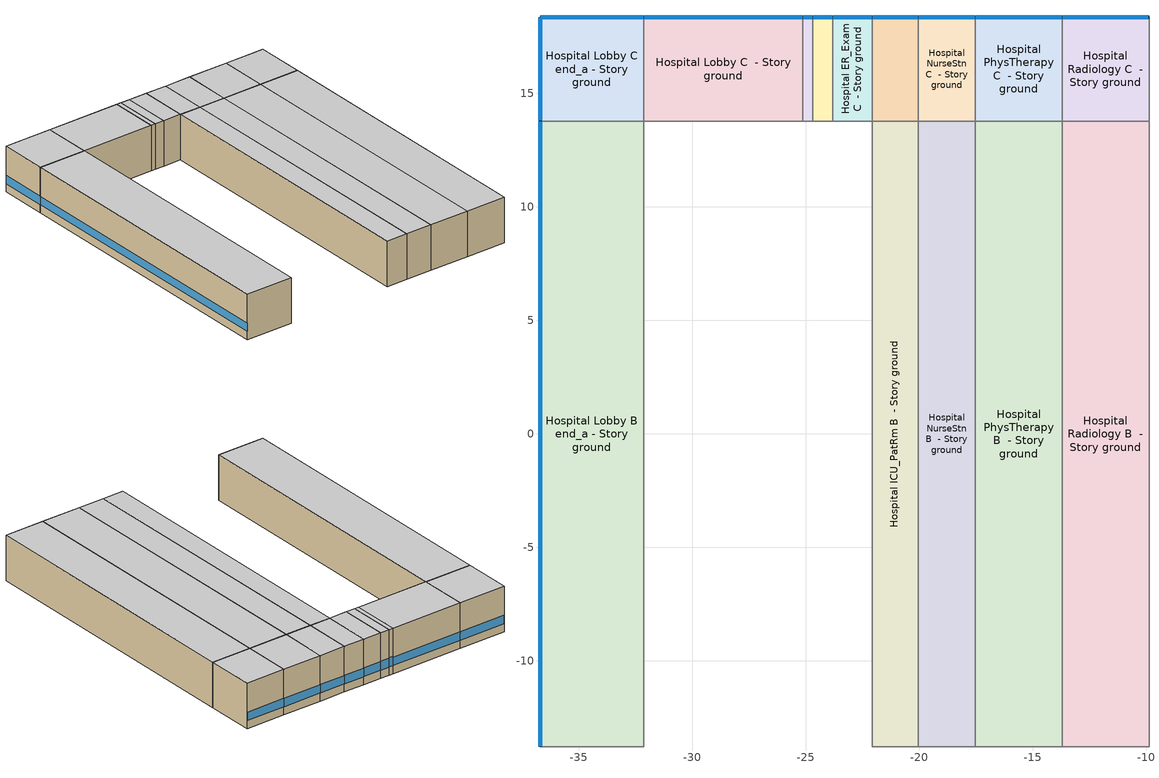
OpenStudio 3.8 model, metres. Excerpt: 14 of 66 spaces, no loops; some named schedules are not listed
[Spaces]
Hospital Lobby B end_a - Story ground
 floor ground (Foundation F 1.26W/m*K Perim 27.56m Area 126.0m2): -36.7,-13.78 -36.7,13.78 -32.13,13.78 -32.13,-13.78 z0
 wall outside (Hospital Lobby B end_a - Story ground Wall 1 c tbd): -36.7,13.78 -36.7,-13.78 z0:4.27
 wall to Hospital Lobby C end_a - Story ground: -32.13,13.78 -36.7,13.78 z0:4.27
 wall to Hospital Lobby B  - Story ground: -32.13,-13.78 -32.13,13.78 z0:4.27
 wall to Hospital Lobby A end_a - Story ground: -36.7,-13.78 -32.13,-13.78 z0:4.27
 window (Window U-0.91 SHGC 0.68): -36.7,13.75 -36.7,-13.75 z0.76:1.53
 ceiling adiabatic (Typical Interior Ceiling): -32.13,-13.78 -32.13,13.78 -36.7,13.78 -36.7,-13.78 z4.27
Hospital Lobby C end_a - Story ground
 floor ground (Foundation F 1.26W/m*K Perim 9.14m Area 20.9m2): -36.7,13.78 -36.7,18.35 -32.13,18.35 -32.13,13.78 z0
 wall outside (Hospital Lobby C end_a - Story ground Wall 1 c tbd): -36.7,18.35 -36.7,13.78 z0:4.27
 wall outside (Hospital Lobby C end_a - Story ground Wall 2 c tbd): -32.13,18.35 -36.7,18.35 z0:4.27
 wall to Hospital Lobby C  - Story ground: -32.13,13.78 -32.13,18.35 z0:4.27
 window (Window U-0.91 SHGC 0.68): -36.7,18.33 -36.7,13.8 / -32.16,18.35 -36.68,18.35 z0.76:1.54
 ceiling adiabatic (Typical Interior Ceiling): -32.13,13.78 -32.13,18.35 -36.7,18.35 -36.7,13.78 z4.27
Hospital Lobby C  - Story ground
 floor ground (Foundation F 1.26W/m*K Perim 7.0m Area 32.02m2): -32.13,13.78 -32.13,18.35 -25.13,18.35 -25.13,13.78 z0
 wall outside (Hospital Lobby C  - Story ground Wall 2 c tbd): -25.13,18.35 -32.13,18.35 z0:4.27
 wall to Hospital ER_Trauma C  - Story ground: -25.13,13.78 -25.13,18.35 z0:4.27
 wall to Hospital Lobby B  - Story ground: -32.13,13.78 -25.13,13.78 z0:4.27
 window (Window U-0.91 SHGC 0.68): -25.15,18.35 -32.11,18.35 z0.76:1.54
 ceiling adiabatic (Typical Interior Ceiling): -25.13,13.78 -25.13,18.35 -32.13,18.35 -32.13,13.78 z4.27
Hospital ER_Trauma C  - Story ground
 floor ground (Foundation F 1.26W/m*K Perim 0.44m Area 2.01m2): -25.13,13.78 -25.13,18.35 -24.69,18.35 -24.69,13.78 z0
 wall outside (Hospital ER_Trauma C  - Story ground Wall 2 c tbd): -24.69,18.35 -25.13,18.35 z0:4.27
 wall to Hospital ER_Triage C  - Story ground: -24.69,13.78 -24.69,18.35 z0:4.27
 wall to Hospital ER_Trauma B  - Story ground: -25.13,13.78 -24.69,13.78 z0:4.27
 window (Window U-0.91 SHGC 0.68): -24.71,18.35 -25.1,18.35 z0.76:1.63
 ceiling adiabatic (Typical Interior Ceiling): -24.69,13.78 -24.69,18.35 -25.13,18.35 -25.13,13.78 z4.27
Hospital ER_Triage C  - Story ground
 floor ground (Foundation F 1.26W/m*K Perim 0.88m Area 4.03m2): -24.69,13.78 -24.69,18.35 -23.81,18.35 -23.81,13.78 z0
 wall outside (Hospital ER_Triage C  - Story ground Wall 2 c tbd): -23.81,18.35 -24.69,18.35 z0:4.27
 wall to Hospital ER_Exam C  - Story ground: -23.81,13.78 -23.81,18.35 z0:4.27
 wall to Hospital ER_Triage B  - Story ground: -24.69,13.78 -23.81,13.78 z0:4.27
 window (Window U-0.91 SHGC 0.68): -23.83,18.35 -24.66,18.35 z0.76:1.58
 ceiling adiabatic (Typical Interior Ceiling): -23.81,13.78 -23.81,18.35 -24.69,18.35 -24.69,13.78 z4.27
Hospital ER_Exam C  - Story ground
 floor ground (Foundation F 1.26W/m*K Perim 1.74m Area 7.97m2): -23.81,13.78 -23.81,18.35 -22.06,18.35 -22.06,13.78 z0
 wall outside (Hospital ER_Exam C  - Story ground Wall 2 c tbd): -22.06,18.35 -23.81,18.35 z0:4.27
 wall to Hospital ICU_PatRm C  - Story ground: -22.06,13.78 -22.06,18.35 z0:4.27
 wall to Hospital ER_Exam B  - Story ground: -23.81,13.78 -22.06,13.78 z0:4.27
 window (Window U-0.91 SHGC 0.68): -22.09,18.35 -23.78,18.35 z0.76:1.55
 ceiling adiabatic (Typical Interior Ceiling): -22.06,13.78 -22.06,18.35 -23.81,18.35 -23.81,13.78 z4.27
Hospital ICU_PatRm B  - Story ground
 floor ground (Foundation F 1.26W/m*K Perim 0.0m Area 55.84m2): -22.06,-13.78 -22.06,13.78 -20.04,13.78 -20.04,-13.78 z0
 wall to Hospital ER_Exam B  - Story ground: -22.06,13.78 -22.06,-13.78 z0:4.27
 wall to Hospital ICU_PatRm C  - Story ground: -20.04,13.78 -22.06,13.78 z0:4.27
 wall to Hospital NurseStn B  - Story ground: -20.04,-13.78 -20.04,13.78 z0:4.27
 wall to Hospital ICU_PatRm A  - Story ground: -22.06,-13.78 -20.04,-13.78 z0:4.27
 ceiling adiabatic (Typical Interior Ceiling): -20.04,-13.78 -20.04,13.78 -22.06,13.78 -22.06,-13.78 z4.27
Hospital ICU_PatRm C  - Story ground
 floor ground (Foundation F 1.26W/m*K Perim 2.03m Area 9.26m2): -22.06,13.78 -22.06,18.35 -20.04,18.35 -20.04,13.78 z0
 wall outside (Hospital ICU_PatRm C  - Story ground Wall 2 c tbd): -20.04,18.35 -22.06,18.35 z0:4.27
 wall to Hospital NurseStn C  - Story ground: -20.04,13.78 -20.04,18.35 z0:4.27
 window (Window U-0.91 SHGC 0.68): -20.06,18.35 -22.04,18.35 z0.76:1.55
 ceiling adiabatic (Typical Interior Ceiling): -20.04,13.78 -20.04,18.35 -22.06,18.35 -22.06,13.78 z4.27
Hospital NurseStn B  - Story ground
 floor ground (Foundation F 1.26W/m*K Perim 0.0m Area 69.19m2): -20.04,-13.78 -20.04,13.78 -17.53,13.78 -17.53,-13.78 z0
 wall to Hospital NurseStn C  - Story ground: -17.53,13.78 -20.04,13.78 z0:4.27
 wall to Hospital PhysTherapy B  - Story ground: -17.53,-13.78 -17.53,13.78 z0:4.27
 wall to Hospital NurseStn A  - Story ground: -20.04,-13.78 -17.53,-13.78 z0:4.27
 ceiling adiabatic (Typical Interior Ceiling): -17.53,-13.78 -17.53,13.78 -20.04,13.78 -20.04,-13.78 z4.27
Hospital NurseStn C  - Story ground
 floor ground (Foundation F 1.26W/m*K Perim 2.51m Area 11.48m2): -20.04,13.78 -20.04,18.35 -17.53,18.35 -17.53,13.78 z0
 wall outside (Hospital NurseStn C  - Story ground Wall 2 c tbd): -17.53,18.35 -20.04,18.35 z0:4.27
 wall to Hospital PhysTherapy C  - Story ground: -17.53,13.78 -17.53,18.35 z0:4.27
 window (Window U-0.91 SHGC 0.68): -17.55,18.35 -20.01,18.35 z0.76:1.55
 ceiling adiabatic (Typical Interior Ceiling): -17.53,13.78 -17.53,18.35 -20.04,18.35 -20.04,13.78 z4.27
Hospital PhysTherapy B  - Story ground
 floor ground (Foundation F 1.26W/m*K Perim 0.0m Area 105.36m2): -17.53,-13.78 -17.53,13.78 -13.7,13.78 -13.7,-13.78 z0
 wall to Hospital PhysTherapy C  - Story ground: -13.7,13.78 -17.53,13.78 z0:4.27
 wall to Hospital Radiology B  - Story ground: -13.7,-13.78 -13.7,13.78 z0:4.27
 wall to Hospital PhysTherapy A  - Story ground: -17.53,-13.78 -13.7,-13.78 z0:4.27
 ceiling adiabatic (Typical Interior Ceiling): -13.7,-13.78 -13.7,13.78 -17.53,13.78 -17.53,-13.78 z4.27
Hospital PhysTherapy C  - Story ground
 floor ground (Foundation F 1.26W/m*K Perim 3.82m Area 17.48m2): -17.53,13.78 -17.53,18.35 -13.7,18.35 -13.7,13.78 z0
 wall outside (Hospital PhysTherapy C  - Story ground Wall 2 c tbd): -13.7,18.35 -17.53,18.35 z0:4.27
 wall to Hospital Radiology C  - Story ground: -13.7,13.78 -13.7,18.35 z0:4.27
 window (Window U-0.91 SHGC 0.68): -13.73,18.35 -17.5,18.35 z0.76:1.54
 ceiling adiabatic (Typical Interior Ceiling): -13.7,13.78 -13.7,18.35 -17.53,18.35 -17.53,13.78 z4.27
Hospital Radiology B  - Story ground
 floor ground (Foundation F 1.26W/m*K Perim 0.0m Area 105.36m2): -13.7,-13.78 -13.7,13.78 -9.88,13.78 -9.88,-13.78 z0
 wall to Hospital Radiology C  - Story ground: -9.88,13.78 -13.7,13.78 z0:4.27
 wall to Hospital Lab B  - Story ground: -9.88,-13.78 -9.88,13.78 z0:4.27
 wall to Hospital Radiology A  - Story ground: -13.7,-13.78 -9.88,-13.78 z0:4.27
 ceiling adiabatic (Typical Interior Ceiling): -9.88,-13.78 -9.88,13.78 -13.7,13.78 -13.7,-13.78 z4.27
Hospital Radiology C  - Story ground
 floor ground (Foundation F 1.26W/m*K Perim 3.82m Area 17.48m2): -13.7,13.78 -13.7,18.35 -9.88,18.35 -9.88,13.78 z0
 wall outside (Hospital Radiology C  - Story ground Wall 2 c tbd): -9.88,18.35 -13.7,18.35 z0:4.27
 wall to Hospital Lab C  - Story ground: -9.88,13.78 -9.88,18.35 z0:4.27
 window (Window U-0.91 SHGC 0.68): -9.9,18.35 -13.68,18.35 z0.76:1.54
 ceiling adiabatic (Typical Interior Ceiling): -9.88,13.78 -9.88,18.35 -13.7,18.35 -13.7,13.78 z4.27
[Building]
ComStock DOE Ref Pre-1980|Hospital: North Axis {deg}=135; Default Construction Set=ComStock DOE Ref Pre-1980 - Hospital - ASHRAE 169-2013-3A; Default Schedule Set=Building Default Schedule Set; Standards Building Type=Hospital
[Site]
Hattiesburg Laurel_MS_USA: Latitude {deg}=31.47; Longitude {deg}=-89.34; Time Zone {hr}=-6; Elevation {m}=91; Terrain=City
[Site:WaterMainsTemperature]
Calculation Method=Correlation; Annual Average Outdoor Air Temperature {C}=18.6708; Maximum Difference In Monthly Average Outdoor Air Temperatures {deltaC}=21
[SizingPeriod:DesignDay] Barometric Pressure {Pa}=100237; Rain Indicator=No; Snow Indicator=No; Day of Month=21; Daylight Saving Time Indicator=No; Humidity Condition Type=Wetbulb; Dry-Bulb Temperature Range Modifier Type=DefaultMultipliers
Name | Maximum Dry-Bulb Temperature {C} | Daily Dry-Bulb Temperature Range {deltaC} | Wind Speed {m/s} | Wind Direction {deg} | Month | Day Type | Wetbulb or DewPoint at Maximum Dry-Bulb {C} | Solar Model Indicator | ASHRAE Clear Sky Optical Depth for Beam Irradiance | ASHRAE Clear Sky Optical Depth for Diffuse Irradiance | Sky Clearness
Hattiesburg Laurel Ann Clg .4% Condns DB=>MWB 1 | 35.9 | 11 | 2.2 | 20 | 7 | SummerDesignDay | 24.3 | ASHRAETau | 0.452 | 2.206
Hattiesburg Laurel Ann Clg .4% Condns WB=>MDB 1 | 32.1 | 11 | 2.2 | 20 | 7 | SummerDesignDay | 25.8 | ASHRAETau | 0.452 | 2.206
Hattiesburg Laurel Ann Htg 99.6% Condns DB 1 | -3.8 | 0 | 1.6 | 330 | 1 | WinterDesignDay | -3.8 | ASHRAEClearSky |  |  | 0
Hattiesburg Laurel August .4% Condns DB=>MCWB 1 | 37.5 | 11.2 | 2.2 | 20 | 8 | SummerDesignDay | 24.2 | ASHRAETau | 0.424 | 2.319
[ClimateZones]
Climate Zone Institution Name 1=ASHRAE; Climate Zone Document Name 1=ANSI/ASHRAE Standard 169; Climate Zone Document Year 1=2006; Climate Zone Value 1=ASHRAE 169-2013-3A
[Site:GroundTemperature:FCfactorMethod]
January Ground Temperature {C}=20.71; February Ground Temperature {C}=11.31; March Ground Temperature {C}=10.49; April Ground Temperature {C}=5.84; May Ground Temperature {C}=16.07; June Ground Temperature {C}=14.69; July Ground Temperature {C}=16.35; August Ground Temperature {C}=23.89; September Ground Temperature {C}=26.43; October Ground Temperature {C}=26.84; November Ground Temperature {C}=25.9; December Ground Temperature {C}=25.53
[Construction:FfactorGroundFloor] F-Factor {W/m-K}=1.26344
Name | Area {m2} | PerimeterExposed {m}
Foundation F 1.26W/m*K Perim 3.82m Area 17.48m2 | 17.4793 | 3.82311
Foundation F 1.26W/m*K Perim 0.0m Area 105.36m2 | 105.36 | 0
Foundation F 1.26W/m*K Perim 2.51m Area 11.48m2 | 11.4783 | 2.51057
Foundation F 1.26W/m*K Perim 2.03m Area 9.26m2 | 9.26321 | 2.02607
Foundation F 1.26W/m*K Perim 0.0m Area 55.84m2 | 55.8361 | 0
Foundation F 1.26W/m*K Perim 0.44m Area 2.01m2 | 2.01374 | 0.440451
Foundation F 1.26W/m*K Perim 9.14m Area 20.9m2 | 20.9032 | 9.144
Foundation F 1.26W/m*K Perim 27.56m Area 126.0m2 | 125.999 | 27.5588
Foundation F 1.26W/m*K Perim 1.74m Area 7.97m2 | 7.97442 | 1.74419
Foundation F 1.26W/m*K Perim 7.0m Area 32.02m2 | 32.018 | 7.00305
Foundation F 1.26W/m*K Perim 0.88m Area 4.03m2 | 4.02748 | 0.880902
Foundation F 1.26W/m*K Perim 0.0m Area 69.19m2 | 69.1883 | 0
[DefaultConstructionSet]
ComStock DOE Ref Pre-1980 - Hospital - ASHRAE 169-2013-3A: Default Exterior Surface Constructions=Default Surface Constructions 1; Default Interior Surface Constructions=Default Surface Constructions 2; Default Ground Contact Surface Constructions=Default Surface Constructions 3; Default Exterior SubSurface Constructions=Default Sub Surface Constructions 1; Default Interior SubSurface Constructions=Default Sub Surface Constructions 2; Interior Partition Construction=Typical Interior Partition
[DefaultSurfaceConstructions]
Name | Floor Construction | Wall Construction | Roof Ceiling Construction
Default Surface Constructions 1 | Typical Insulated Exterior Mass Floor | Typical Insulated Wood Framed Exterior Wall R-4.44 | Typical IEAD Roof R-10.0
Default Surface Constructions 2 | Typical Interior Floor | Typical Interior Wall | Typical Interior Ceiling
Default Surface Constructions 3 | Typical Insulated Carpeted 6in Slab Floor | Typical Insulated Basement Mass Wall
[Construction]
Typical Insulated Exterior Mass Floor: 4 in. Normalweight Concrete Floor, Typical Carpet Pad
Typical IEAD Roof R-10.0: Roof Membrane, Typical Insulation R-8.88, Metal Roof Surface
Typical Interior Floor: 100mm Normalweight concrete floor, CP02 CARPET PAD
Typical Interior Wall: G01 13mm gypsum board, G01 13mm gypsum board
Typical Interior Ceiling: CP02 CARPET PAD, 100mm Normalweight concrete floor
Typical Insulated Carpeted 6in Slab Floor: 6 in. Normalweight Concrete Floor, Typical Carpet Pad
Typical Insulated Basement Mass Wall: 8 in. Concrete Block Basement Wall
U 1.22 SHGC 0.54 Simple Glazing: U 1.22 SHGC 0.54 Simple Glazing
Typical Insulated Metal Door: F08 Metal surface, Typical Insulation R-2.27
U 0.88 SHGC 0.16 Sgl Ref-A-L Clr 6mm: REF A CLEAR LO 6MM
Typical Overhead Door: Typical Insulation R-2.27
Typical Interior Window: Clear 3mm
Typical Interior Door; Typical Interior Partition: G05 25mm wood
Typical Insulated Wood Framed Exterior Wall R-4.44: 25mm Stucco, 5/8 in. Gypsum Board, Typical Insulation R-2.27, 5/8 in. Gypsum Board
InteriorFurnishings: Std Wood 6inch
Window U-0.91 SHGC 0.68: Simple Glazing Single - No LowE - Clear - Wood
Hospital ER_Exam C  - Story ground Wall 2 c tbd: 25mm Stucco, 5/8 in. Gypsum Board, Hospital ER_Exam C  - Story ground Wall 2 m tbd, 5/8 in. Gypsum Board
Hospital ER_Trauma C  - Story ground Wall 2 c tbd: 25mm Stucco, 5/8 in. Gypsum Board, Hospital ER_Trauma C  - Story ground Wall 2 m tbd, 5/8 in. Gypsum Board
Hospital ER_Triage C  - Story ground Wall 2 c tbd: 25mm Stucco, 5/8 in. Gypsum Board, Hospital ER_Triage C  - Story ground Wall 2 m tbd, 5/8 in. Gypsum Board
Hospital ICU_PatRm C  - Story ground Wall 2 c tbd: 25mm Stucco, 5/8 in. Gypsum Board, Hospital ICU_PatRm C  - Story ground Wall 2 m tbd, 5/8 in. Gypsum Board
Hospital Lobby B end_a - Story ground Wall 1 c tbd: 25mm Stucco, 5/8 in. Gypsum Board, Hospital Lobby B end_a - Story ground Wall 1 m tbd, 5/8 in. Gypsum Board
Hospital Lobby C  - Story ground Wall 2 c tbd: 25mm Stucco, 5/8 in. Gypsum Board, Hospital Lobby C  - Story ground Wall 2 m tbd, 5/8 in. Gypsum Board
Hospital Lobby C end_a - Story ground Wall 1 c tbd: 25mm Stucco, 5/8 in. Gypsum Board, Hospital Lobby C end_a - Story ground Wall 1 m tbd, 5/8 in. Gypsum Board
Hospital Lobby C end_a - Story ground Wall 2 c tbd: 25mm Stucco, 5/8 in. Gypsum Board, Hospital Lobby C end_a - Story ground Wall 2 m tbd, 5/8 in. Gypsum Board
Hospital NurseStn C  - Story ground Wall 2 c tbd: 25mm Stucco, 5/8 in. Gypsum Board, Hospital NurseStn C  - Story ground Wall 2 m tbd, 5/8 in. Gypsum Board
Hospital PhysTherapy C  - Story ground Wall 2 c tbd: 25mm Stucco, 5/8 in. Gypsum Board, Hospital PhysTherapy C  - Story ground Wall 2 m tbd, 5/8 in. Gypsum Board
Hospital Radiology C  - Story ground Wall 2 c tbd: 25mm Stucco, 5/8 in. Gypsum Board, Hospital Radiology C  - Story ground Wall 2 m tbd, 5/8 in. Gypsum Board
[Material] Thermal Absorptance=0.9
Name | Roughness | Thickness {m} | Conductivity {W/m-K} | Density {kg/m3} | Specific Heat {J/kg-K} | Solar Absorptance | Visible Absorptance
4 in. Normalweight Concrete Floor | MediumRough | 0.1016 | 2.31 | 2322 | 832 | 0.7 | 0.7
Roof Membrane | VeryRough | 0.0095 | 0.16 | 1121.29 | 1460 | 0.7 | 0.7
Metal Roof Surface; F08 Metal surface | Smooth | 0.0008 | 45.28 | 7824 | 500 | 0.7 | 0.7
100mm Normalweight concrete floor | MediumRough | 0.1016 | 2.31045 | 2322 | 832.557 | 0.7 | 0.7
G01 13mm gypsum board | Smooth | 0.0127 | 0.160031 | 800.001 | 1090.73 | 0.7 | 0.5
6 in. Normalweight Concrete Floor | MediumRough | 0.1524 | 2.31 | 2322 | 832 | 0.7 | 0.7
8 in. Concrete Block Basement Wall | MediumRough | 0.2032 | 1.326 | 1842 | 912 | 0.7 | 0.7
G05 25mm wood | MediumSmooth | 0.0254 | 0.15 | 608 | 1630 | 0.5 | 0.5
25mm Stucco | Smooth | 0.0254 | 0.72 | 1856 | 840 | 0.7 | 0.7
5/8 in. Gypsum Board | MediumSmooth | 0.0159 | 0.16 | 800 | 1090 | 0.7 | 0.7
Std Wood 6inch | MediumSmooth | 0.15 | 0.12 | 540 | 1210 | 0.7 | 0.7
[Material:NoMass] Roughness=Smooth; Thermal Absorptance=0.9; Solar Absorptance=0.7
Name | Thermal Resistance {m2-K/W} | Visible Absorptance
Typical Carpet Pad; CP02 CARPET PAD | 0.21648 | 0.8
Typical Insulation R-8.88 | 1.56434 | 0.7
Typical Insulation R-2.27 | 0.39899 | 0.7
Hospital ER_Exam C  - Story ground Wall 2 m tbd | 0.356993 | 0.7
Hospital ER_Trauma C  - Story ground Wall 2 m tbd | 0.331796 | 0.7
Hospital ER_Triage C  - Story ground Wall 2 m tbd | 0.348792 | 0.7
Hospital ICU_PatRm C  - Story ground Wall 2 m tbd | 0.358146 | 0.7
Hospital Lobby B end_a - Story ground Wall 1 m tbd | 0.364701 | 0.7
Hospital Lobby C  - Story ground Wall 2 m tbd | 0.363182 | 0.7
Hospital Lobby C end_a - Story ground Wall 1 m tbd; Hospital Lobby C end_a - Story ground Wall 2 m tbd | 0.362096 | 0.7
Hospital NurseStn C  - Story ground Wall 2 m tbd | 0.359519 | 0.7
Hospital PhysTherapy C  - Story ground Wall 2 m tbd; Hospital Radiology C  - Story ground Wall 2 m tbd | 0.361483 | 0.7
[DefaultSubSurfaceConstructions]
Name | Fixed Window Construction | Operable Window Construction | Door Construction | Glass Door Construction | Overhead Door Construction | Tubular Daylight Dome Construction | Tubular Daylight Diffuser Construction
Default Sub Surface Constructions 1 | U 1.22 SHGC 0.54 Simple Glazing | U 1.22 SHGC 0.54 Simple Glazing | Typical Insulated Metal Door | U 0.88 SHGC 0.16 Sgl Ref-A-L Clr 6mm | Typical Overhead Door | Typical Interior Window | Typical Interior Window
Default Sub Surface Constructions 2 | Typical Interior Window | Typical Interior Window | Typical Interior Door
[WindowMaterial:SimpleGlazingSystem]
Name | U-Factor {W/m2-K} | Solar Heat Gain Coefficient | Visible Transmittance
U 1.22 SHGC 0.54 Simple Glazing | 6.92748 | 0.54 | 0.81
Simple Glazing Single - No LowE - Clear - Wood | 5.16722 | 0.683 | 0.723
[WindowMaterial:Glazing] Optical Data Type=SpectralAverage; Infrared Transmittance at Normal Incidence=0; Front Side Infrared Hemispherical Emissivity=0.84; Conductivity {W/m-K}=0.9; Dirt Correction Factor for Solar and Visible Transmittance=1; Solar Diffusing=No
Name | Thickness {m} | Solar Transmittance at Normal Incidence | Front Side Solar Reflectance at Normal Incidence | Back Side Solar Reflectance at Normal Incidence | Visible Transmittance at Normal Incidence | Front Side Visible Reflectance at Normal Incidence | Back Side Visible Reflectance at Normal Incidence | Back Side Infrared Hemispherical Emissivity
REF A CLEAR LO 6MM | 0.006 | 0.066 | 0.341 | 0.493 | 0.08 | 0.41 | 0.37 | 0.4
Clear 3mm | 0.003 | 0.837 | 0.075 | 0.075 | 0.898 | 0.081 | 0.081 | 0.84
[SpaceType] Standards Building Type=Hospital
Name | Default Schedule Set | Design Specification Outdoor Air Object | Standards Space Type
Hospital ER_Trauma - ComStock DOE Ref Pre-1980 | Hospital ER_Trauma Schedule Set | Hospital ER_Trauma Ventilation | ER_Trauma
Hospital ER_Triage - ComStock DOE Ref Pre-1980 | Hospital ER_Triage Schedule Set | Hospital ER_Triage Ventilation | ER_Triage
Hospital ER_Exam - ComStock DOE Ref Pre-1980 | Hospital ER_Exam Schedule Set | Hospital ER_Exam Ventilation | ER_Exam
Hospital ICU_PatRm - ComStock DOE Ref Pre-1980 | Hospital ICU_PatRm Schedule Set | Hospital ICU_PatRm Ventilation | ICU_PatRm
Hospital PhysTherapy - ComStock DOE Ref Pre-1980 | Hospital PhysTherapy Schedule Set | Hospital PhysTherapy Ventilation | PhysTherapy
Hospital Radiology - ComStock DOE Ref Pre-1980 | Hospital Radiology Schedule Set | Hospital Radiology Ventilation | Radiology
Hospital Lobby - ComStock DOE Ref Pre-1980 | Hospital Lobby Schedule Set | Hospital Lobby Ventilation | Lobby
Hospital NurseStn - ComStock DOE Ref Pre-1980 | Hospital NurseStn Schedule Set | Hospital NurseStn Ventilation | NurseStn
[BuildingStory]
Story ground: Nominal Z Coordinate {m}=0; Nominal Floor to Floor Height {m}=4.2672
[Space] Building Story=Story ground
Name | Space Type | Thermal Zone
Hospital Lobby B end_a - Story ground | Hospital Lobby - ComStock DOE Ref Pre-1980 | Zone Hospital Lobby B end_a - Story ground
Hospital Lobby C end_a - Story ground | Hospital Lobby - ComStock DOE Ref Pre-1980 | Zone Hospital Lobby C end_a - Story ground
Hospital Lobby C  - Story ground | Hospital Lobby - ComStock DOE Ref Pre-1980 | Zone Hospital Lobby C  - Story ground
Hospital ER_Trauma C  - Story ground | Hospital ER_Trauma - ComStock DOE Ref Pre-1980 | Zone Hospital ER_Trauma C  - Story ground
Hospital ER_Triage C  - Story ground | Hospital ER_Triage - ComStock DOE Ref Pre-1980 | Zone Hospital ER_Triage C  - Story ground
Hospital ER_Exam C  - Story ground | Hospital ER_Exam - ComStock DOE Ref Pre-1980 | Zone Hospital ER_Exam C  - Story ground
Hospital ICU_PatRm B  - Story ground | Hospital ICU_PatRm - ComStock DOE Ref Pre-1980 | Zone Hospital ICU_PatRm B  - Story ground
Hospital ICU_PatRm C  - Story ground | Hospital ICU_PatRm - ComStock DOE Ref Pre-1980 | Zone Hospital ICU_PatRm C  - Story ground
Hospital NurseStn B  - Story ground | Hospital NurseStn - ComStock DOE Ref Pre-1980 | Zone Hospital NurseStn B  - Story ground
Hospital NurseStn C  - Story ground | Hospital NurseStn - ComStock DOE Ref Pre-1980 | Zone Hospital NurseStn C  - Story ground
Hospital PhysTherapy B  - Story ground | Hospital PhysTherapy - ComStock DOE Ref Pre-1980 | Zone Hospital PhysTherapy B  - Story ground
Hospital PhysTherapy C  - Story ground | Hospital PhysTherapy - ComStock DOE Ref Pre-1980 | Zone Hospital PhysTherapy C  - Story ground
Hospital Radiology B  - Story ground | Hospital Radiology - ComStock DOE Ref Pre-1980 | Zone Hospital Radiology B  - Story ground
Hospital Radiology C  - Story ground | Hospital Radiology - ComStock DOE Ref Pre-1980 | Zone Hospital Radiology C  - Story ground
[ThermalZone] Multiplier=1; Use Ideal Air Loads=No
Name | Thermostat
Zone Hospital Lobby B end_a - Story ground | Hospital Lobby - ComStock DOE Ref Pre-1980 Thermostat 3
Zone Hospital Lobby C end_a - Story ground | Hospital Lobby - ComStock DOE Ref Pre-1980 Thermostat 5
Zone Hospital Lobby C  - Story ground | Hospital Lobby - ComStock DOE Ref Pre-1980 Thermostat 4
Zone Hospital ER_Trauma C  - Story ground | Hospital ER_Trauma - ComStock DOE Ref Pre-1980 Thermostat 2
Zone Hospital ER_Triage C  - Story ground | Hospital ER_Triage - ComStock DOE Ref Pre-1980 Thermostat 2
Zone Hospital ER_Exam C  - Story ground | Hospital ER_Exam - ComStock DOE Ref Pre-1980 Thermostat 2
Zone Hospital ICU_PatRm B  - Story ground | Hospital ICU_PatRm - ComStock DOE Ref Pre-1980 Thermostat 1
Zone Hospital ICU_PatRm C  - Story ground | Hospital ICU_PatRm - ComStock DOE Ref Pre-1980 Thermostat 2
Zone Hospital NurseStn B  - Story ground | Hospital NurseStn - ComStock DOE Ref Pre-1980 Thermostat 3
Zone Hospital NurseStn C  - Story ground | Hospital NurseStn - ComStock DOE Ref Pre-1980 Thermostat 6
Zone Hospital PhysTherapy B  - Story ground | Hospital PhysTherapy - ComStock DOE Ref Pre-1980 Thermostat 1
Zone Hospital PhysTherapy C  - Story ground | Hospital PhysTherapy - ComStock DOE Ref Pre-1980 Thermostat 2
Zone Hospital Radiology B  - Story ground | Hospital Radiology - ComStock DOE Ref Pre-1980 Thermostat 1
Zone Hospital Radiology C  - Story ground | Hospital Radiology - ComStock DOE Ref Pre-1980 Thermostat 2
[People:Definition] Number of People Calculation Method=People/Area; Fraction Radiant=0.3
Name | People per Space Floor Area {person/m2}
Hospital ER_Exam People Definition; Hospital ER_Trauma People Definition; Hospital ER_Triage People Definition | 0.215278
Hospital ICU_PatRm People Definition; Hospital PhysTherapy People Definition; Hospital Radiology People Definition | 0.0538196
Hospital Lobby People Definition; Hospital NurseStn People Definition | 0.0768543
[People] Work Efficiency Schedule=Work Efficiency Schedule; Clothing Insulation Schedule=Clothing Schedule; Air Velocity Schedule=Air Velocity Schedule; Multiplier=1
Name | People Definition | Space or SpaceType
Hospital ER_Exam People | Hospital ER_Exam People Definition | Hospital ER_Exam - ComStock DOE Ref Pre-1980
Hospital ER_Trauma People | Hospital ER_Trauma People Definition | Hospital ER_Trauma - ComStock DOE Ref Pre-1980
Hospital ER_Triage People | Hospital ER_Triage People Definition | Hospital ER_Triage - ComStock DOE Ref Pre-1980
Hospital ICU_PatRm People | Hospital ICU_PatRm People Definition | Hospital ICU_PatRm - ComStock DOE Ref Pre-1980
Hospital Lobby People | Hospital Lobby People Definition | Hospital Lobby - ComStock DOE Ref Pre-1980
Hospital NurseStn People | Hospital NurseStn People Definition | Hospital NurseStn - ComStock DOE Ref Pre-1980
Hospital PhysTherapy People | Hospital PhysTherapy People Definition | Hospital PhysTherapy - ComStock DOE Ref Pre-1980
Hospital Radiology People | Hospital Radiology People Definition | Hospital Radiology - ComStock DOE Ref Pre-1980
[Lights:Definition] Design Level Calculation Method=Watts/Area; Fraction Visible=0.2; Return Air Fraction=0
Name | Watts per Space Floor Area {W/m2} | Fraction Radiant
Hospital NurseStn - ComStock DOE Ref Pre-1980 General Lights Definition | 4.15206 | 0.365
Hospital NurseStn - ComStock DOE Ref Pre-1980 Task Lights Definition | 1.16653 | 0.165
Hospital Lobby - ComStock DOE Ref Pre-1980 General Lights Definition | 1.56432 | 0.365
Hospital Lobby - ComStock DOE Ref Pre-1980 Task Lights Definition | 0.169063 | 0.165
Hospital Lobby - ComStock DOE Ref Pre-1980 Wall Wash Lights Definition | 0.477528 | 0.165
Hospital PhysTherapy - ComStock DOE Ref Pre-1980 General Lights Definition | 5.53608 | 0.365
Hospital PhysTherapy - ComStock DOE Ref Pre-1980 Task Lights Definition | 1.52901 | 0.165
Hospital ER_Triage - ComStock DOE Ref Pre-1980 General Lights Definition; Hospital ER_Exam - ComStock DOE Ref Pre-1980 General Lights Definition; Hospital ER_Trauma - ComStock DOE Ref Pre-1980 General Lights Definition | 9.84262 | 0.365
Hospital ER_Triage - ComStock DOE Ref Pre-1980 Task Lights Definition; Hospital ER_Exam - ComStock DOE Ref Pre-1980 Task Lights Definition; Hospital ER_Trauma - ComStock DOE Ref Pre-1980 Task Lights Definition | 0.00226133 | 0.165
Hospital ICU_PatRm - ComStock DOE Ref Pre-1980 General Lights Definition | 1.91699 | 0.365
Hospital ICU_PatRm - ComStock DOE Ref Pre-1980 Task Lights Definition | 2.6242 | 0.165
Hospital Radiology - ComStock DOE Ref Pre-1980 General Lights Definition | 4.13804 | 0.365
[DesignSpecification:OutdoorAir] Outdoor Air Method=Sum
Name | Outdoor Air Flow per Floor Area {m3/s-m2} | Outdoor Air Flow per Person {m3/s-person}
Hospital ER_Exam Ventilation; Hospital ER_Trauma Ventilation; Hospital ER_Triage Ventilation; Hospital ICU_PatRm Ventilation; Hospital PhysTherapy Ventilation | 0.0023876
Hospital Lobby Ventilation; Hospital NurseStn Ventilation |  | 0.00943895
Hospital Radiology Ventilation | 0.003556
[DefaultScheduleSet]
Name | Number of People Schedule | People Activity Level Schedule | Lighting Schedule | Electric Equipment Schedule | Infiltration Schedule | Hours of Operation Schedule
Hospital ER_Exam Schedule Set; Hospital ER_Trauma Schedule Set; Hospital ER_Triage Schedule Set; Hospital ICU_PatRm Schedule Set | Hospital Critical Occ | Hospital Activity | Hospital Critical Light | Hospital Critical Equip | Hospital Infil Quarter On
Hospital Lobby Schedule Set; Hospital NurseStn Schedule Set; Hospital PhysTherapy Schedule Set; Hospital Radiology Schedule Set | Hospital Bldg Occ | Hospital Activity | Hospital Admin Light | Hospital Admin Equipment | Hospital Infil Quarter On
Building Default Schedule Set |  |  |  |  |  | Building Hours of Operation NonResidential
[ElectricEquipment:Definition] Design Level Calculation Method=Watts/Area; Fraction Latent=0; Fraction Radiant=0.5; Fraction Lost=0
Name | Watts per Space Floor Area {W/m2}
Hospital ER_Exam Elec Equip Definition; Hospital PhysTherapy Elec Equip Definition | 16.1459
Hospital ER_Trauma Elec Equip Definition | 43.0556
Hospital ER_Triage Elec Equip Definition | 28.7396
Hospital ICU_PatRm Elec Equip Definition | 28.9549
Hospital Lobby Elec Equip Definition | 1.07639
Hospital NurseStn Elec Equip Definition | 11.1945
Hospital Radiology Elec Equip Definition | 53.0661
[ElectricEquipment]
Name | Electric Equipment Definition | Space or SpaceType
Hospital ER_Exam Elec Equip | Hospital ER_Exam Elec Equip Definition | Hospital ER_Exam - ComStock DOE Ref Pre-1980
Hospital ER_Trauma Elec Equip | Hospital ER_Trauma Elec Equip Definition | Hospital ER_Trauma - ComStock DOE Ref Pre-1980
Hospital ER_Triage Elec Equip | Hospital ER_Triage Elec Equip Definition | Hospital ER_Triage - ComStock DOE Ref Pre-1980
Hospital ICU_PatRm Elec Equip | Hospital ICU_PatRm Elec Equip Definition | Hospital ICU_PatRm - ComStock DOE Ref Pre-1980
Hospital Lobby Elec Equip | Hospital Lobby Elec Equip Definition | Hospital Lobby - ComStock DOE Ref Pre-1980
Hospital NurseStn Elec Equip | Hospital NurseStn Elec Equip Definition | Hospital NurseStn - ComStock DOE Ref Pre-1980
Hospital PhysTherapy Elec Equip | Hospital PhysTherapy Elec Equip Definition | Hospital PhysTherapy - ComStock DOE Ref Pre-1980
Hospital Radiology Elec Equip | Hospital Radiology Elec Equip Definition | Hospital Radiology - ComStock DOE Ref Pre-1980
[Exterior:Lights:Definition]
Name | Design Level {W}
Parking Areas and Drives Def (W/ft^2) | 0.0276385
Building Facades Def (W/ft^2) | 0.15
Main Entries Def (W/ft) | 30
Other Doors Def (W/ft) | 20
Emergency Canopies Def (W/ft^2) | 0.5
[Exterior:Lights] Schedule=Always On Discrete; Control Option=AstronomicalClock
Name | Exterior Lights Definition | Multiplier
Parking Areas and Drives | Parking Areas and Drives Def (W/ft^2) | 34981.7
Building Facades | Building Facades Def (W/ft^2) | 10114.9
Main Entries | Main Entries Def (W/ft) | 46.4
Other Doors | Other Doors Def (W/ft) | 44.08
Emergency Canopies | Emergency Canopies Def (W/ft^2) | 720
[ThermostatSetpoint:DualSetpoint]
Name | Heating Setpoint Temperature Schedule | Cooling Setpoint Temperature Schedule
Hospital ER_Exam - ComStock DOE Ref Pre-1980 Thermostat 2; Hospital ER_Trauma - ComStock DOE Ref Pre-1980 Thermostat 2; Hospital ER_Triage - ComStock DOE Ref Pre-1980 Thermostat 2; Hospital ICU_PatRm - ComStock DOE Ref Pre-1980 Thermostat 1; Hospital ICU_PatRm - ComStock DOE Ref Pre-1980 Thermostat 2 | Hospital Critical HtgSetp | Hospital Critical HtgSetp
Hospital Lobby - ComStock DOE Ref Pre-1980 Thermostat 3; Hospital Lobby - ComStock DOE Ref Pre-1980 Thermostat 4; Hospital Lobby - ComStock DOE Ref Pre-1980 Thermostat 5; Hospital NurseStn - ComStock DOE Ref Pre-1980 Thermostat 3; Hospital NurseStn - ComStock DOE Ref Pre-1980 Thermostat 6; Hospital PhysTherapy - ComStock DOE Ref Pre-1980 Thermostat 1; Hospital PhysTherapy - ComStock DOE Ref Pre-1980 Thermostat 2; Hospital Radiology - ComStock DOE Ref Pre-1980 Thermostat 1; Hospital Radiology - ComStock DOE Ref Pre-1980 Thermostat 2 | Hospital Bldg HtgSetp | Hospital Bldg ClgSetp
[InternalMass:Definition]
Internal Mass Definition 1: Construction=InteriorFurnishings; Design Level Calculation Method=SurfaceArea/Area; Surface Area per Space Floor Area=2
[InternalMass] Internal Mass Definition=Internal Mass Definition 1; Multiplier=1
Name | Space or SpaceType
Hospital Radiology C  - Story ground Mass | Hospital Radiology C  - Story ground
Hospital Radiology B  - Story ground Mass | Hospital Radiology B  - Story ground
Hospital NurseStn C  - Story ground Mass | Hospital NurseStn C  - Story ground
Hospital ICU_PatRm C  - Story ground Mass | Hospital ICU_PatRm C  - Story ground
Hospital ICU_PatRm B  - Story ground Mass | Hospital ICU_PatRm B  - Story ground
Hospital ER_Trauma C  - Story ground Mass | Hospital ER_Trauma C  - Story ground
Hospital Lobby B end_a - Story ground Mass | Hospital Lobby B end_a - Story ground
Hospital Lobby C end_a - Story ground Mass | Hospital Lobby C end_a - Story ground
Hospital ER_Exam C  - Story ground Mass | Hospital ER_Exam C  - Story ground
Hospital Lobby C  - Story ground Mass | Hospital Lobby C  - Story ground
Hospital PhysTherapy C  - Story ground Mass | Hospital PhysTherapy C  - Story ground
Hospital ER_Triage C  - Story ground Mass | Hospital ER_Triage C  - Story ground
Hospital NurseStn B  - Story ground Mass | Hospital NurseStn B  - Story ground
Hospital PhysTherapy B  - Story ground Mass | Hospital PhysTherapy B  - Story ground
[Lights] Fraction Replaceable=1
Name | Lights Definition | Space or SpaceType
Hospital NurseStn - ComStock DOE Ref Pre-1980 General Lighting | Hospital NurseStn - ComStock DOE Ref Pre-1980 General Lights Definition | Hospital NurseStn - ComStock DOE Ref Pre-1980
Hospital NurseStn - ComStock DOE Ref Pre-1980 Task Lighting | Hospital NurseStn - ComStock DOE Ref Pre-1980 Task Lights Definition | Hospital NurseStn - ComStock DOE Ref Pre-1980
Hospital Lobby - ComStock DOE Ref Pre-1980 General Lighting | Hospital Lobby - ComStock DOE Ref Pre-1980 General Lights Definition | Hospital Lobby - ComStock DOE Ref Pre-1980
Hospital Lobby - ComStock DOE Ref Pre-1980 Task Lighting | Hospital Lobby - ComStock DOE Ref Pre-1980 Task Lights Definition | Hospital Lobby - ComStock DOE Ref Pre-1980
Hospital Lobby - ComStock DOE Ref Pre-1980 Wall Wash Lighting | Hospital Lobby - ComStock DOE Ref Pre-1980 Wall Wash Lights Definition | Hospital Lobby - ComStock DOE Ref Pre-1980
Hospital PhysTherapy - ComStock DOE Ref Pre-1980 General Lighting | Hospital PhysTherapy - ComStock DOE Ref Pre-1980 General Lights Definition | Hospital PhysTherapy - ComStock DOE Ref Pre-1980
Hospital PhysTherapy - ComStock DOE Ref Pre-1980 Task Lighting | Hospital PhysTherapy - ComStock DOE Ref Pre-1980 Task Lights Definition | Hospital PhysTherapy - ComStock DOE Ref Pre-1980
Hospital ER_Triage - ComStock DOE Ref Pre-1980 General Lighting | Hospital ER_Triage - ComStock DOE Ref Pre-1980 General Lights Definition | Hospital ER_Triage - ComStock DOE Ref Pre-1980
Hospital ER_Triage - ComStock DOE Ref Pre-1980 Task Lighting | Hospital ER_Triage - ComStock DOE Ref Pre-1980 Task Lights Definition | Hospital ER_Triage - ComStock DOE Ref Pre-1980
Hospital ICU_PatRm - ComStock DOE Ref Pre-1980 General Lighting | Hospital ICU_PatRm - ComStock DOE Ref Pre-1980 General Lights Definition | Hospital ICU_PatRm - ComStock DOE Ref Pre-1980
Hospital ICU_PatRm - ComStock DOE Ref Pre-1980 Task Lighting | Hospital ICU_PatRm - ComStock DOE Ref Pre-1980 Task Lights Definition | Hospital ICU_PatRm - ComStock DOE Ref Pre-1980
Hospital ER_Exam - ComStock DOE Ref Pre-1980 General Lighting | Hospital ER_Exam - ComStock DOE Ref Pre-1980 General Lights Definition | Hospital ER_Exam - ComStock DOE Ref Pre-1980
Hospital ER_Exam - ComStock DOE Ref Pre-1980 Task Lighting | Hospital ER_Exam - ComStock DOE Ref Pre-1980 Task Lights Definition | Hospital ER_Exam - ComStock DOE Ref Pre-1980
Hospital Radiology - ComStock DOE Ref Pre-1980 General Lighting | Hospital Radiology - ComStock DOE Ref Pre-1980 General Lights Definition | Hospital Radiology - ComStock DOE Ref Pre-1980
Hospital ER_Trauma - ComStock DOE Ref Pre-1980 General Lighting | Hospital ER_Trauma - ComStock DOE Ref Pre-1980 General Lights Definition | Hospital ER_Trauma - ComStock DOE Ref Pre-1980
Hospital ER_Trauma - ComStock DOE Ref Pre-1980 Task Lighting | Hospital ER_Trauma - ComStock DOE Ref Pre-1980 Task Lights Definition | Hospital ER_Trauma - ComStock DOE Ref Pre-1980
[SpaceInfiltration:DesignFlowRate] Design Flow Rate Calculation Method=Flow/ExteriorArea; Flow per Exterior Surface Area {m3/s-m2}=0.00123985; Constant Term Coefficient=0.061; Temperature Term Coefficient=0.0021; Velocity Term Coefficient=0; Velocity Squared Term Coefficient=0.0098
Name | Space or SpaceType | Schedule
Hospital Radiology C  - Story ground HVAC On Infiltration | Hospital Radiology C  - Story ground | Infiltration HVAC On Schedule
Hospital Radiology C  - Story ground HVAC Off Infiltration | Hospital Radiology C  - Story ground | Infiltration HVAC Off Schedule
Hospital NurseStn C  - Story ground HVAC On Infiltration | Hospital NurseStn C  - Story ground | Infiltration HVAC On Schedule
Hospital NurseStn C  - Story ground HVAC Off Infiltration | Hospital NurseStn C  - Story ground | Infiltration HVAC Off Schedule
Hospital ICU_PatRm C  - Story ground HVAC On Infiltration | Hospital ICU_PatRm C  - Story ground | Infiltration HVAC On Schedule
Hospital ICU_PatRm C  - Story ground HVAC Off Infiltration | Hospital ICU_PatRm C  - Story ground | Infiltration HVAC Off Schedule
Hospital ER_Trauma C  - Story ground HVAC On Infiltration | Hospital ER_Trauma C  - Story ground | Infiltration HVAC On Schedule
Hospital ER_Trauma C  - Story ground HVAC Off Infiltration | Hospital ER_Trauma C  - Story ground | Infiltration HVAC Off Schedule
Hospital Lobby B end_a - Story ground HVAC On Infiltration | Hospital Lobby B end_a - Story ground | Infiltration HVAC On Schedule
Hospital Lobby B end_a - Story ground HVAC Off Infiltration | Hospital Lobby B end_a - Story ground | Infiltration HVAC Off Schedule
Hospital Lobby C end_a - Story ground HVAC On Infiltration | Hospital Lobby C end_a - Story ground | Infiltration HVAC On Schedule
Hospital Lobby C end_a - Story ground HVAC Off Infiltration | Hospital Lobby C end_a - Story ground | Infiltration HVAC Off Schedule
Hospital ER_Exam C  - Story ground HVAC On Infiltration | Hospital ER_Exam C  - Story ground | Infiltration HVAC On Schedule
Hospital ER_Exam C  - Story ground HVAC Off Infiltration | Hospital ER_Exam C  - Story ground | Infiltration HVAC Off Schedule
Hospital Lobby C  - Story ground HVAC On Infiltration | Hospital Lobby C  - Story ground | Infiltration HVAC On Schedule
Hospital Lobby C  - Story ground HVAC Off Infiltration | Hospital Lobby C  - Story ground | Infiltration HVAC Off Schedule
Hospital PhysTherapy C  - Story ground HVAC On Infiltration | Hospital PhysTherapy C  - Story ground | Infiltration HVAC On Schedule
Hospital PhysTherapy C  - Story ground HVAC Off Infiltration | Hospital PhysTherapy C  - Story ground | Infiltration HVAC Off Schedule
Hospital ER_Triage C  - Story ground HVAC On Infiltration | Hospital ER_Triage C  - Story ground | Infiltration HVAC On Schedule
Hospital ER_Triage C  - Story ground HVAC Off Infiltration | Hospital ER_Triage C  - Story ground | Infiltration HVAC Off Schedule
[Schedule:Ruleset]
Name | Default Day Schedule | Summer Design Day Schedule | Winter Design Day Schedule
Clothing Schedule | Clothing Schedule Default Winter Clothes
Air Velocity Schedule | Air Velocity Schedule Default
Work Efficiency Schedule | Work Efficiency Schedule Default
Hospital Critical Occ | Hospital Critical Occ Default | Hospital Critical Occ Summer Design Day | Hospital Critical Occ Winter Design Day
Hospital Activity | Hospital Activity Default | Hospital Activity Summer Design Day | Hospital Activity Winter Design Day
Hospital Admin Light | Hospital Admin Light Default | Hospital Admin Light Summer Design Day | Hospital Admin Light Winter Design Day
Hospital Admin Equipment | Hospital Admin Equipment Default | Hospital Admin Equipment Summer Design Day | Hospital Admin Equipment Winter Design Day
Hospital Infil Quarter On | Hospital Infil Quarter On Default | Hospital Infil Quarter On Summer Design Day | Hospital Infil Quarter On Winter Design Day
Hospital Critical Light | Hospital Critical Light Default | Hospital Critical Light Summer Design Day | Hospital Critical Light Winter Design Day
Hospital Critical Equip | Hospital Critical Equip Default | Hospital Critical Equip Summer Design Day | Hospital Critical Equip Winter Design Day
Hospital Bldg Occ | Hospital Bldg Occ Default | Hospital Bldg Occ Summer Design Day | Hospital Bldg Occ Winter Design Day
Hospital Bldg HtgSetp | Hospital Bldg HtgSetp Default | Hospital Bldg HtgSetp Summer Design Day | Hospital Bldg HtgSetp Winter Design Day
Hospital Bldg ClgSetp | Hospital Bldg ClgSetp Default | Hospital Bldg ClgSetp Summer Design Day | Hospital Bldg ClgSetp Winter Design Day
Hospital Critical HtgSetp | Hospital Critical HtgSetp Default | Hospital Critical HtgSetp Summer Design Day | Hospital Critical HtgSetp Winter Design Day
Building Hours of Operation NonResidential | Building Hours of Operation NonResidential Default | Building Hours of Operation NonResidential Summer Design Day | Building Hours of Operation NonResidential Winter Design Day
Infiltration HVAC On Schedule | 54 Zone VAV Occ Sch Default 1 | 54 Zone VAV Occ Sch Summer Design Day 1 | 54 Zone VAV Occ Sch Winter Design Day 1
Infiltration HVAC Off Schedule | Infiltration HVAC Off Schedule Default Day Schedule | Infiltration HVAC Off Schedule Summer Design Day Schedule 1 | Infiltration HVAC Off Schedule Winter Design Day Schedule 1
[Schedule:Day]
Clothing Schedule Summer Clothes: 24, 0, 0.5
Hospital Activity Default: No, 17, 45, 120, 24, 0, 120
Hospital Activity Winter Design Day; Hospital Activity Summer Design Day: No, 24, 0, 120
Hospital Admin Light Default: No, 5, 45, 0.1, 6, 0, 0.125, 6, 15, 0.15, 6, 30, 0.175, 6, 45, 0.2, 7, 0, 0.225, 7, 15, 0.25, 7, 30, 0.275, 7, 45, 0.3, 8, 15, 0.3, 8, 30, 0.375, 8, 45, 0.45, 9, 0, 0.525, 9, 15, 0.6, 9, 30, 0.675, 9, 45, 0.75, 10, 0, 0.825, 10, 15, 0.9, 14, 30, 0.9, 14, 45, 0.54, 15, 0, 0.48, 15, 15, 0.42, 15, 30, 0.36, 15, 45, 0.3, 16, 15, 0.3, 16, 30, 0.25, 16, 45, 0.2, 17, 0, 0.15, 17, 15, 0.1, 24, 0, 0.1
Hospital Admin Light Winter Design Day; Hospital Admin Light Summer Design Day: No, 4, 0, 0.1, 6, 0, 0.3, 7, 0, 0.6, 18, 0, 0.9, 21, 0, 0.6, 23, 0, 0.3, 24, 0, 0.1
Hospital Admin Light Sat Day: No, 11, 30, 0.1, 11, 45, 0.118182, 12, 0, 0.136364, 12, 15, 0.154545, 12, 30, 0.172727, 12, 45, 0.190909, 13, 0, 0.209091, 13, 15, 0.227273, 13, 30, 0.245455, 13, 45, 0.263636, 14, 0, 0.281818, 14, 15, 0.3, 14, 30, 0.286667, 14, 45, 0.273333, 15, 0, 0.26, 15, 15, 0.246667, 15, 30, 0.233333, 15, 45, 0.22, 16, 0, 0.206667, 16, 15, 0.193333, 16, 30, 0.18, 16, 45, 0.166667, 17, 0, 0.153333, 17, 15, 0.14, 17, 30, 0.126667, 17, 45, 0.113333, 18, 0, 0.1, 24, 0, 0.1
Hospital Admin Light Sun Day: No, 14, 0, 0.05, 18, 0, 0.1, 24, 0, 0.05
Hospital Admin Equipment Default; Hospital Admin Equipment Default|WntrDsn|SmrDsn|Sun|Sat Day: No, 5, 45, 0.3, 6, 0, 0.325, 6, 15, 0.35, 6, 30, 0.375, 6, 45, 0.4, 7, 0, 0.425, 7, 15, 0.45, 7, 30, 0.475, 7, 45, 0.5, 8, 0, 0.5625, 8, 15, 0.625, 8, 30, 0.6875, 8, 45, 0.75, 9, 0, 0.8125, 9, 15, 0.875, 9, 30, 0.9375, 9, 45, 1, 15, 0, 1, 24, 0, 0.3
Hospital Admin Equipment Winter Design Day; Hospital Admin Equipment Summer Design Day: No, 4, 0, 0.3, 6, 0, 0.5, 18, 0, 1, 20, 0, 0.5, 24, 0, 0.3
Hospital Admin Equipment Sat Day: No, 0, 15, 0.613043, 0, 30, 0.617391, 0, 45, 0.621739, 1, 0, 0.626087, 1, 15, 0.630435, 1, 30, 0.634783, 1, 45, 0.63913, 2, 0, 0.643478, 2, 15, 0.647826, 2, 30, 0.652174, 2, 45, 0.656522, 3, 0, 0.66087, 3, 15, 0.665217, 3, 30, 0.669565, 3, 45, 0.673913, 4, 0, 0.678261, 4, 15, 0.682609, 4, 30, 0.686957, 4, 45, 0.691304, 5, 0, 0.695652, 5, 15, 0.7, 5, 30, 0.704348, 5, 45, 0.708696, 6, 0, 0.713043, 6, 15, 0.717391, 6, 30, 0.721739, 6, 45, 0.726087, 7, 0, 0.730435, 7, 15, 0.734783, 7, 30, 0.73913, 7, 45, 0.743478, 8, 0, 0.747826, 8, 15, 0.752174, 8, 30, 0.756522, 8, 45, 0.76087, 9, 0, 0.765217, 9, 15, 0.769565, 9, 30, 0.773913, 9, 45, 0.778261, 10, 0, 0.782609, 10, 15, 0.786957, 10, 30, 0.791304, 10, 45, 0.795652, 11, 0, 0.8, 11, 15, 0.781481, 11, 30, 0.762963, 11, 45, 0.744444, 12, 0, 0.725926, 12, 15, 0.707407, 12, 30, 0.688889, 12, 45, 0.67037, 13, 0, 0.651852, 13, 15, 0.633333, 13, 30, 0.614815, 13, 45, 0.596296, 14, 0, 0.577778, 14, 15, 0.559259, 14, 30, 0.540741, 14, 45, 0.522222, 15, 0, 0.503704, 15, 15, 0.485185, 15, 30, 0.466667, 15, 45, 0.448148, 16, 0, 0.42963, 16, 15, 0.411111, 16, 30, 0.392593, 16, 45, 0.374074, 17, 0, 0.355556, 17, 15, 0.337037, 17, 30, 0.318519, 17, 45, 0.3, 18, 0, 0.504348, 18, 15, 0.508696, 18, 30, 0.513043, 18, 45, 0.517391, 19, 0, 0.521739, 19, 15, 0.526087, 19, 30, 0.530435, 19, 45, 0.534783, 20, 0, 0.53913, 20, 15, 0.543478, 20, 30, 0.547826, 20, 45, 0.552174, 21, 0, 0.556522, 21, 15, 0.56087, 21, 30, 0.565217, 21, 45, 0.569565, 22, 0, 0.573913, 22, 15, 0.578261, 22, 30, 0.582609, 22, 45, 0.586957, 23, 0, 0.591304, 23, 15, 0.595652, 23, 30, 0.6, 23, 45, 0.604348, 24, 0, 0.608696
Hospital Admin Equipment Sun Day: No, 14, 0, 0.3, 18, 0, 0.5, 24, 0, 0.3
Hospital Infil Quarter On Default|Sun|Sat Day: No, 24, 0, 0.25
Hospital Bldg Occ Default: No, 5, 45, 0.05, 6, 0, 0.06875, 6, 15, 0.0875, 6, 30, 0.10625, 6, 45, 0.125, 7, 0, 0.14375, 7, 15, 0.1625, 7, 30, 0.18125, 7, 45, 0.2, 8, 15, 0.2, 8, 30, 0.275, 8, 45, 0.35, 9, 0, 0.425, 9, 15, 0.5, 9, 30, 0.6, 9, 45, 0.7, 10, 0, 0.8, 10, 15, 0.9, 15, 0, 0.9, 15, 15, 0.178571, 15, 30, 0.157143, 15, 45, 0.135714, 16, 0, 0.114286, 16, 15, 0.0928571, 16, 30, 0.0714286, 16, 45, 0.05, 24, 0, 0.05
Hospital Bldg Occ Summer Design Day: No, 4, 0, 0.05, 6, 0, 0.2, 7, 0, 0.5, 18, 0, 0.9, 20, 0, 0.5, 22, 0, 0.2, 24, 0, 0.05
Hospital Bldg Occ Winter Design Day: No, 7, 0, 0.05, 9, 0, 0.2, 15, 0, 0.3, 20, 0, 0.2, 24, 0, 0.05
Hospital Bldg HtgSetp Default: No, 6, 45, 18.3, 15, 45, 21.1, 24, 0, 18.3
Hospital Bldg HtgSetp Summer Design Day: No, 5, 0, 18.3, 18, 0, 21.1, 24, 0, 18.3
Hospital Bldg HtgSetp Winter Design Day: No, 7, 0, 18.3, 15, 0, 21.1, 24, 0, 18.3
Hospital Bldg ClgSetp Default: No, 6, 45, 25, 15, 45, 22.2, 24, 0, 25
Hospital Bldg ClgSetp Summer Design Day: No, 5, 0, 25, 18, 0, 22.2, 24, 0, 25
Hospital Bldg ClgSetp Winter Design Day: No, 7, 0, 25, 15, 0, 22.2, 24, 0, 25
Hospital Critical HtgSetp Default: No, 15, 45, 21.1, 24, 0, 21.1
Hospital Critical HtgSetp Winter Design Day; Hospital Critical HtgSetp Summer Design Day: No, 24, 0, 21.1
Building Hours of Operation NonResidential Default: 6, 45, 0, 15, 45, 1, 24, 0, 0
Building Hours of Operation NonResidential Winter Design Day; Building Hours of Operation NonResidential Summer Design Day; 54 Zone VAV Occ Sch Default 1; 54 Zone VAV Occ Sch Summer Design Day 1; 54 Zone VAV Occ Sch Winter Design Day 1: 24, 0, 1
Hospital Critical Occ Default|WntrDsn|SmrDsn|Sun|Sat Day 1; Hospital Critical Occ Default|WntrDsn|SmrDsn|Sun|Sat Day 2: No, 9, 0, 0.4, 9, 15, 0.43125, 9, 30, 0.4625, 9, 45, 0.49375, 10, 0, 0.525, 10, 15, 0.55625, 10, 30, 0.5875, 10, 45, 0.61875, 11, 0, 0.65, 11, 15, 0.68125, 11, 30, 0.7125, 11, 45, 0.74375, 12, 0, 0.775, 12, 15, 0.80625, 12, 30, 0.8375, 12, 45, 0.86875, 13, 0, 0.9, 13, 15, 0.883333, 13, 30, 0.866667, 13, 45, 0.85, 14, 0, 0.833333, 14, 15, 0.816667, 14, 30, 0.8, 14, 45, 0.783333, 15, 0, 0.766667, 15, 15, 0.75, 15, 30, 0.733333, 15, 45, 0.716667, 16, 0, 0.7, 16, 15, 0.683333, 16, 30, 0.666667, 16, 45, 0.65, 17, 0, 0.622222, 17, 15, 0.594444, 17, 30, 0.566667, 17, 45, 0.538889, 18, 0, 0.511111, 18, 15, 0.483333, 18, 30, 0.455556, 18, 45, 0.427778, 19, 0, 0.4, 24, 0, 0.4
Hospital Critical Light Default|WntrDsn|SmrDsn|Sun|Sat Day 1; Hospital Critical Light Default|WntrDsn|SmrDsn|Sun|Sat Day 2: No, 9, 0, 0.5, 9, 15, 0.525, 9, 30, 0.55, 9, 45, 0.575, 10, 0, 0.6, 10, 15, 0.625, 10, 30, 0.65, 10, 45, 0.675, 11, 0, 0.7, 11, 15, 0.725, 11, 30, 0.75, 11, 45, 0.775, 12, 0, 0.8, 12, 15, 0.825, 12, 30, 0.85, 12, 45, 0.875, 13, 0, 0.9, 13, 15, 0.886667, 13, 30, 0.873333, 13, 45, 0.86, 14, 0, 0.846667, 14, 15, 0.833333, 14, 30, 0.82, 14, 45, 0.806667, 15, 0, 0.793333, 15, 15, 0.78, 15, 30, 0.766667, 15, 45, 0.753333, 16, 0, 0.74, 16, 15, 0.726667, 16, 30, 0.713333, 16, 45, 0.7, 17, 0, 0.677778, 17, 15, 0.655556, 17, 30, 0.633333, 17, 45, 0.611111, 18, 0, 0.588889, 18, 15, 0.566667, 18, 30, 0.544444, 18, 45, 0.522222, 19, 0, 0.5, 24, 0, 0.5
Hospital Critical Equip Default|SmrDsn|Sun|Sat Day 1; Hospital Critical Equip Default|SmrDsn|Sun|Sat Day 2: No, 10, 0, 0.5, 10, 15, 0.53125, 10, 30, 0.5625, 10, 45, 0.59375, 11, 0, 0.625, 11, 15, 0.65625, 11, 30, 0.6875, 11, 45, 0.71875, 12, 0, 0.75, 12, 15, 0.78125, 12, 30, 0.8125, 12, 45, 0.84375, 13, 0, 0.875, 13, 15, 0.90625, 13, 30, 0.9375, 13, 45, 0.96875, 14, 0, 1, 17, 45, 1, 24, 0, 0.5
Infiltration HVAC Off Schedule Default Day Schedule; Infiltration HVAC Off Schedule Summer Design Day Schedule 1; Infiltration HVAC Off Schedule Winter Design Day Schedule 1: 24, 0, 0
[Schedule:Rule]
Name | Schedule Ruleset | Rule Order | Day Schedule | Apply Sunday | Apply Saturday | Date Specification Type | Start Month | Start Day | End Month | End Day | Apply Monday | Apply Tuesday | Apply Wednesday | Apply Thursday | Apply Friday
Schedule Rule 3 | Hospital Admin Light | 2 | Hospital Admin Light Default|WntrDsn|SmrDsn|Sun|Sat Day | Yes | Yes | DateRange | 1 | 1 | 12 | 31
Schedule Rule 4 | Hospital Admin Light | 1 | Hospital Admin Light Sat Day |  | Yes | DateRange | 1 | 1 | 12 | 31
Schedule Rule 5 | Hospital Admin Light | 0 | Hospital Admin Light Sun Day | Yes |  | DateRange | 1 | 1 | 12 | 31
Schedule Rule 6 | Hospital Admin Equipment | 2 | Hospital Admin Equipment Default|WntrDsn|SmrDsn|Sun|Sat Day | Yes | Yes | DateRange | 1 | 1 | 12 | 31
Schedule Rule 12 | Hospital Bldg Occ | 1 | Hospital Bldg Occ Sun Day | Yes |  | DateRange | 1 | 1 | 12 | 31
Schedule Rule 13 | Hospital Bldg Occ | 0 | Hospital Bldg Occ WntrDsn|Sat Day |  | Yes | DateRange | 1 | 1 | 12 | 31
Schedule Rule 31 | Building Hours of Operation NonResidential | 1 | Schedule Day 51 |  | Yes | DateRange | 1 | 6 | 12 | 29
Schedule Rule 32 | Building Hours of Operation NonResidential | 0 | Schedule Day 52 | Yes |  | DateRange | 1 | 7 | 12 | 30
Schedule Rule 2 | Hospital Activity | 1 | Hospital Activity Default 1 |  | Yes | DateRange | 1 | 6 | 12 | 29
Schedule Rule 35 | Hospital Activity | 0 | Hospital Activity Default 2 | Yes |  | DateRange | 1 | 7 | 12 | 30
Schedule Rule 11 | Hospital Bldg HtgSetp | 1 | Hospital Bldg HtgSetp Wknd Day 1 |  | Yes | DateRange | 1 | 6 | 12 | 29
Schedule Rule 41 | Hospital Bldg HtgSetp | 0 | Hospital Bldg HtgSetp Wknd Day 2 | Yes |  | DateRange | 1 | 7 | 12 | 30
Schedule Rule 29 | Hospital Bldg ClgSetp | 1 | Hospital Bldg ClgSetp Wknd Day 1 |  | Yes | DateRange | 1 | 6 | 12 | 29
Schedule Rule 42 | Hospital Bldg ClgSetp | 0 | Hospital Bldg ClgSetp Wknd Day 2 | Yes |  | DateRange | 1 | 7 | 12 | 30
Schedule Rule 30 | Hospital Critical HtgSetp | 1 | Hospital Critical HtgSetp Default 1 |  | Yes | DateRange | 1 | 6 | 12 | 29
Schedule Rule 43 | Hospital Critical HtgSetp | 0 | Hospital Critical HtgSetp Default 2 | Yes |  | DateRange | 1 | 7 | 12 | 30
Schedule Rule 55 | Infiltration HVAC On Schedule | 0 | Schedule Day 57 | Yes |  | DateRange | 1 | 7 | 12 | 30
Schedule Rule 56 | Infiltration HVAC On Schedule | 1 | Schedule Day 58 |  | Yes | DateRange | 1 | 6 | 12 | 29
Infiltration HVAC Off Schedule Schedule Day 0 Rule | Infiltration HVAC Off Schedule | 1 | Infiltration HVAC Off Schedule Schedule Day 0 1 | Yes | No |  |  |  |  |  | No | No | No | No | No
Infiltration HVAC Off Schedule Schedule Day 1 Rule | Infiltration HVAC Off Schedule | 0 | Infiltration HVAC Off Schedule Schedule Day 2 | No | Yes |  |  |  |  |  | No | No | No | No | No
[Schedule:Constant]
Always On Discrete: Value=1
